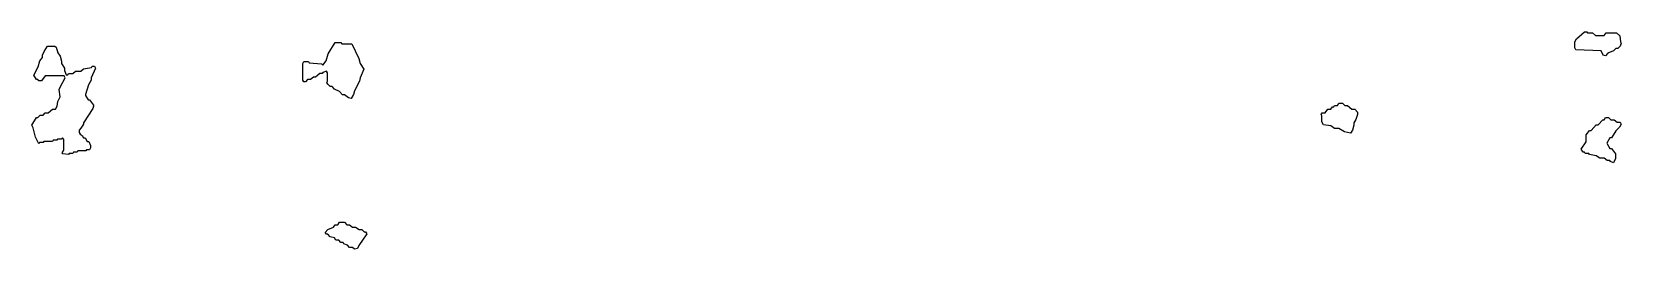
# Model space of a CAD drawing. Header units: millimetres. Extents: x 0 to 3655, y 0 to 500.
import ezdxf

# ---------------------------------------------------------------- set-up
doc = ezdxf.new("R2010")
doc.units = ezdxf.units.MM
doc.layers.add('Y', color=7, linetype='Continuous')

msp = doc.modelspace()

# ---------------------------------------------------------------- linework, layer by layer
at = {"layer": 'Y'}
for points in [[(719.3, 354.6), (714.2, 354.6), (707.6, 362.8), (695.9, 368.3), (690.9, 373.8), (685.9, 373.8), (680.9, 379.3), (678.3, 383.4), (680, 386.2), (680, 405.3), (677.6, 409.3), (669.3, 406.6), (667.7, 403.9), (662.7, 403.9), (652.7, 395.7), (647.7, 395.7), (641, 390.2), (634.3, 390.2), (629.3, 384.7), (625.9, 384.7), (623.4, 388.9), (623.4, 427.3), (625.9, 431.5), (636, 431.5), (637.7, 428.7), (666, 426), (669.3, 423.3), (676.7, 432.8), (681.7, 449.2), (697.6, 475.3), (711, 475.3), (712.7, 472.5), (736, 472.5), (751.9, 438.2), (755.2, 427.3), (763.6, 413.6), (755.2, 394.4), (753.5, 386.1), (741.9, 364.2), (740.2, 356), (734.3, 346.4), (728.4, 347.8), (719.3, 354.6)], [(3613.4, 446.3), (3609.2, 455.9), (3550.9, 458.6), (3548.4, 462.8), (3548.4, 476.6), (3552.5, 483.4), (3570.9, 499.9), (3576, 499.9), (3577.7, 497.2), (3589.3, 497.2), (3596, 491.7), (3615.9, 491.7), (3620.9, 497.2), (3644.3, 497.2), (3651.9, 490.3), (3653.5, 476.6), (3655.2, 473.8), (3652.7, 466.9), (3647.7, 461.4), (3642.7, 461.4), (3637.7, 455.9), (3624.3, 450.4), (3619.3, 444.9), (3613.4, 446.3)], [(71.7, 219.1), (70, 221.9), (73.4, 227.4), (73.4, 252), (70.9, 256), (67.7, 253.3), (59.3, 253.3), (57.7, 250.5), (49.3, 250.5), (47.7, 247.8), (27.7, 247.8), (26, 245.1), (17.7, 245.1), (15.9, 242.2), (8.4, 257.5), (3.4, 279.4), (0, 284.9), (10.9, 302.8), (14.2, 302.8), (19.2, 308.2), (25.9, 308.2), (30.9, 313.7), (37.6, 313.7), (47.6, 321.9), (54.2, 321.9), (58.4, 328.7), (60, 339.7), (65, 350.6), (63.3, 367), (65, 372.5), (76.7, 394.4), (74.2, 398.4), (31, 398.4), (22.7, 387.4), (15.9, 387.4), (14.2, 390.2), (10.9, 390.2), (5, 399.9), (15, 419.1), (18.4, 432.8), (25, 441), (25, 446.4), (28.4, 454.7), (35.9, 467.1), (52.7, 467.1), (56, 464.3), (60.2, 451.9), (65.2, 443.7), (68.6, 432.7), (68.6, 427.3), (75.2, 416.3), (75.2, 410.8), (79.3, 401.3), (82.6, 401.3), (84.2, 404.1), (94.2, 404.1), (100.9, 409.6), (112.6, 409.6), (119.2, 415), (137.6, 417.8), (139.2, 420.5), (144.3, 420.5), (146.9, 416.3), (136.9, 394.4), (136.9, 388.9), (130.2, 377.9), (123.6, 356), (123.6, 353.4), (129.3, 343.8), (132.7, 343.8), (141.9, 331.5), (141.9, 328.7), (140.2, 323.2), (118.6, 290.3), (118.6, 287.6), (112.7, 278), (108.6, 273.9), (108.6, 268.5), (111, 264.4), (116, 261.7), (119.3, 256.2), (122.7, 256.2), (127.7, 248), (131, 248), (135.2, 238.3), (135.2, 232.8), (132.7, 228.6), (126, 228.6), (124.3, 225.9), (106, 225.9), (104.3, 223.2), (96, 223.2), (94.3, 220.4), (86, 220.4), (84.3, 217.7), (71.7, 219.1)], [(3019.2, 269.7), (3005.9, 277.9), (2995.9, 277.9), (2987.6, 283.4), (2970.9, 286.1), (2966.7, 293.1), (2966.7, 306.7), (2965, 309.5), (2967.6, 313.7), (2974.2, 313.7), (2980.9, 321.9), (2987.6, 321.9), (2990.9, 327.4), (2994.2, 327.4), (2995.9, 330.1), (3002.6, 330.1), (3005.9, 335.6), (3014.3, 335.6), (3019.3, 330.1), (3026, 330.1), (3036, 321.9), (3042.7, 321.9), (3048.6, 315), (3048.6, 309.5), (3045.2, 298.5), (3040.2, 290.3), (3040.2, 284.9), (3036.9, 273.9), (3032.7, 267), (3019.2, 269.7)], [(3630.9, 201.3), (3629.2, 204), (3622.6, 204), (3615.9, 209.5), (3605.9, 209.5), (3597.6, 215), (3582.6, 217.7), (3580.9, 220.4), (3572.6, 220.4), (3570.9, 223.2), (3567.6, 223.2), (3563.3, 230.1), (3575, 246.6), (3575, 263), (3577.5, 267.1), (3582.6, 272.6), (3585.9, 272.6), (3597.6, 286.3), (3602.6, 286.3), (3612.6, 297.3), (3615.9, 297.3), (3619.2, 302.8), (3626, 302.8), (3631, 297.3), (3639.3, 297.3), (3646, 291.8), (3652.7, 291.8), (3655.2, 287.6), (3651, 280.7), (3642.7, 272.5), (3632.7, 256), (3629.3, 256), (3621.9, 243.8), (3629.3, 231.6), (3632.7, 231.6), (3641.9, 219.2), (3641.9, 208.2), (3637.7, 198.5), (3630.9, 201.3)], [(737.6, 4.1), (730.9, 4.1), (725.9, 9.6), (717.6, 12.3), (715.9, 15.1), (710.9, 15.1), (705.9, 20.5), (699.2, 20.5), (695.9, 26), (685.9, 28.8), (680.9, 34.2), (677.6, 34.2), (675, 38.5), (680.9, 45.4), (694.2, 50.8), (697.6, 56.3), (704.2, 56.3), (707.6, 61.8), (719.3, 61.8), (724.3, 56.3), (731, 56.3), (737.7, 50.9), (744.3, 50.9), (752.6, 45.4), (759.3, 45.4), (764.3, 39.9), (767.7, 39.9), (770.2, 35.7), (751.9, 8.3), (749.4, 1.4), (741.8, 0), (737.6, 4.1)]]:
    msp.add_lwpolyline(points, close=True, dxfattribs=at)

doc.saveas('drawing.dxf')
